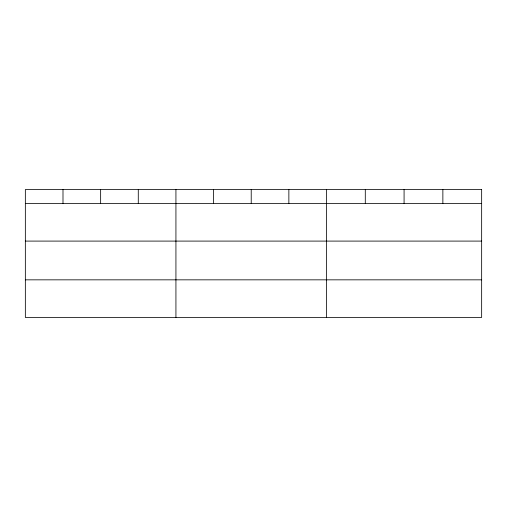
<?xml version="1.0" encoding="UTF-8"?>
<svg xmlns="http://www.w3.org/2000/svg" width="507" height="507" viewBox="0 0 507 507"><rect width="100%" height="100%" fill="white"/><g stroke="black" fill="none" stroke-linecap="round" stroke-linejoin="round"><path stroke-width="0.76" d="M25.35 203.484L481.65 203.484M25.35 241.091L481.65 241.091M25.35 279.839L481.65 279.839M442.865 189.555L442.865 203.484M404.079 189.555L404.079 203.484M365.293 189.555L365.293 203.484M326.508 189.555L326.508 317.445M288.863 189.555L288.863 203.484M251.219 189.555L251.219 203.484M213.574 189.555L213.574 203.484M175.929 189.555L175.929 317.445M138.284 189.555L138.284 203.484M100.64 189.555L100.64 203.484M62.995 189.555L62.995 203.484M481.65 189.555L25.35 189.555L25.35 317.445L481.65 317.445L481.65 189.555"/></g></svg>
